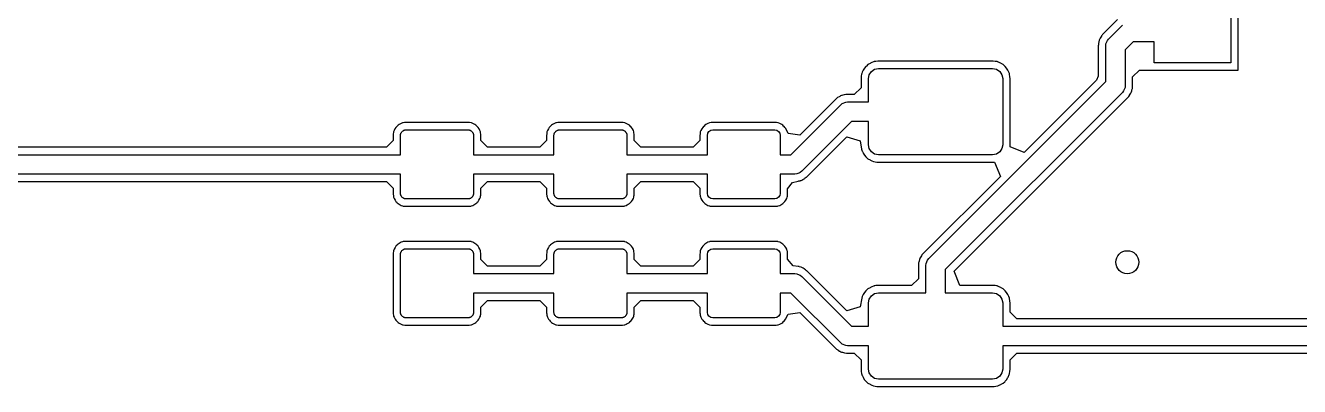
# Model space of a CAD drawing. Header units: inches. Extents: x 3.92 to 7.78, y -6.06 to -2.2.
# Drawn here: x 5.084 to 5.738, y -3.804 to -3.619 of the extents above; entities that cross this region are included whole.
import ezdxf

# ---------------------------------------------------------------- set-up
doc = ezdxf.new("R2010")
doc.units = ezdxf.units.IN
doc.header["$MEASUREMENT"] = 0
doc.layers.add('F.Cu', color=13, linetype='CONTINUOUS', true_color=0xc83434)

msp = doc.modelspace()

# ---------------------------------------------------------------- linework, layer by layer
at = {"layer": 'F.Cu', "linetype": 'CONTINUOUS'}
for p, q in [((5.70654, -3.64157), (5.70654, -3.60248)), ((5.70276, -3.6063), (5.70276, -3.6378)), ((5.64465, -3.61559), (5.63689, -3.62331)), ((5.64, -3.62559), (5.64708, -3.61851)), ((5.63476, -3.6287), (5.63472, -3.62886)), ((5.63472, -3.62886), (5.63472, -3.64461)), ((5.63484, -3.62799), (5.63476, -3.6287)), ((5.63492, -3.62744), (5.63484, -3.62764)), ((5.63484, -3.62764), (5.63484, -3.62799)), ((5.63504, -3.62705), (5.63492, -3.62744)), ((5.6352, -3.62626), (5.63504, -3.62705)), ((5.63531, -3.62587), (5.6352, -3.62626)), ((5.63543, -3.62571), (5.63531, -3.62587)), ((5.63563, -3.6252), (5.63543, -3.62571)), ((5.6363, -3.62421), (5.63563, -3.6252)), ((5.63642, -3.62402), (5.6363, -3.62421)), ((5.63669, -3.62358), (5.63642, -3.62402)), ((5.63689, -3.62331), (5.63669, -3.62358)), ((5.63854, -3.62912), (5.63864, -3.62815)), ((5.63854, -3.64742), (5.63854, -3.62912)), ((5.63864, -3.62815), (5.63938, -3.62634)), ((5.63938, -3.62634), (5.64, -3.62559)), ((5.63938, -3.62634), (5.63938, -3.62634)), ((5.65269, -3.62705), (5.64854, -3.63119)), ((5.66339, -3.62705), (5.65269, -3.62705)), ((5.66339, -3.6378), (5.66339, -3.62705)), ((5.64854, -3.63119), (5.64854, -3.64949)), ((5.51358, -3.64256), (5.51331, -3.64331)), ((5.5139, -3.64185), (5.51358, -3.64256)), ((5.51409, -3.64157), (5.5139, -3.64185)), ((5.51472, -3.64051), (5.51409, -3.64157)), ((5.51543, -3.63969), (5.51472, -3.64051)), ((5.51567, -3.63945), (5.51543, -3.63969)), ((5.5165, -3.63874), (5.51567, -3.63945)), ((5.51756, -3.63811), (5.5165, -3.63874)), ((5.51713, -3.64394), (5.51825, -3.64226)), ((5.51776, -3.63799), (5.51756, -3.63811)), ((5.51819, -3.63776), (5.51776, -3.63799)), ((5.51854, -3.6376), (5.51819, -3.63776)), ((5.51825, -3.64226), (5.51992, -3.64114)), ((5.51925, -3.63732), (5.51854, -3.6376)), ((5.51961, -3.63724), (5.51925, -3.63732)), ((5.52059, -3.63705), (5.51961, -3.6372)), ((5.51961, -3.6372), (5.51961, -3.63724)), ((5.51992, -3.64114), (5.5219, -3.64075)), ((5.52154, -3.63693), (5.52059, -3.63705)), ((5.58083, -3.63693), (5.52154, -3.63693)), ((5.5219, -3.64075), (5.58046, -3.64075)), ((5.58046, -3.64075), (5.58244, -3.64114)), ((5.58177, -3.63705), (5.58083, -3.63693)), ((5.58276, -3.6372), (5.58177, -3.63705)), ((5.58244, -3.64114), (5.58412, -3.64226)), ((5.58276, -3.63724), (5.58276, -3.6372)), ((5.58311, -3.63732), (5.58276, -3.63724)), ((5.58382, -3.6376), (5.58311, -3.63732)), ((5.58417, -3.63776), (5.58382, -3.6376)), ((5.58412, -3.64226), (5.58524, -3.64394)), ((5.58461, -3.63799), (5.58417, -3.63776)), ((5.5848, -3.63811), (5.58461, -3.63799)), ((5.58587, -3.63874), (5.5848, -3.63811)), ((5.58669, -3.63945), (5.58587, -3.63874)), ((5.58693, -3.63969), (5.58669, -3.63945)), ((5.58764, -3.64051), (5.58693, -3.63969)), ((5.58827, -3.64157), (5.58764, -3.64051)), ((5.58846, -3.64185), (5.58827, -3.64157)), ((5.58878, -3.64256), (5.58846, -3.64185)), ((5.58906, -3.64331), (5.58878, -3.64256)), ((5.65232, -3.64504), (5.65579, -3.64157)), ((5.65579, -3.64157), (5.70654, -3.64157)), ((5.70276, -3.6378), (5.66339, -3.6378)), ((5.51299, -3.64492), (5.51291, -3.64543)), ((5.51291, -3.64543), (5.51291, -3.65059)), ((5.51303, -3.64461), (5.51299, -3.64492)), ((5.51319, -3.64362), (5.51303, -3.64461)), ((5.51323, -3.64362), (5.51319, -3.64362)), ((5.51331, -3.64331), (5.51323, -3.64362)), ((5.51673, -3.64592), (5.51713, -3.64394)), ((5.51673, -3.65789), (5.51673, -3.64592)), ((5.54765, -3.73831), (5.63854, -3.64742)), ((5.58524, -3.64394), (5.58563, -3.64592)), ((5.58563, -3.64592), (5.58563, -3.67987)), ((5.58913, -3.64362), (5.58906, -3.64331)), ((5.58937, -3.64508), (5.58913, -3.64362)), ((5.58941, -3.64583), (5.58937, -3.64508)), ((5.58941, -3.68087), (5.58941, -3.64583)), ((5.63382, -3.64677), (5.59669, -3.6839)), ((5.63472, -3.64461), (5.63382, -3.64677)), ((5.65232, -3.64988), (5.65232, -3.64504)), ((5.50091, -3.65567), (5.50035, -3.65618)), ((5.50165, -3.65531), (5.50091, -3.65567)), ((5.50201, -3.65512), (5.50165, -3.65531)), ((5.5024, -3.65484), (5.50201, -3.65512)), ((5.50287, -3.65465), (5.5024, -3.65484)), ((5.50307, -3.65457), (5.50287, -3.65465)), ((5.50311, -3.65457), (5.50307, -3.65457)), ((5.50366, -3.65437), (5.50311, -3.65457)), ((5.50433, -3.65425), (5.50366, -3.65437)), ((5.50445, -3.65425), (5.50433, -3.65425)), ((5.50504, -3.65409), (5.50445, -3.65425)), ((5.50563, -3.65409), (5.50504, -3.65409)), ((5.50591, -3.65406), (5.50563, -3.65409)), ((5.50945, -3.65406), (5.50591, -3.65406)), ((5.51291, -3.65059), (5.50945, -3.65406)), ((5.64707, -3.65302), (5.55618, -3.74392)), ((5.56067, -3.7448), (5.65012, -3.65539)), ((5.6477, -3.65227), (5.64707, -3.65302)), ((5.64844, -3.65046), (5.6477, -3.65227)), ((5.64854, -3.64949), (5.64844, -3.65046)), ((5.64844, -3.65046), (5.64844, -3.65046)), ((5.65012, -3.65539), (5.65035, -3.65512)), ((5.65035, -3.65512), (5.65067, -3.65461)), ((5.65067, -3.65461), (5.65079, -3.65441)), ((5.65079, -3.65441), (5.65146, -3.65346)), ((5.65146, -3.65343), (5.65165, -3.65291)), ((5.65146, -3.65346), (5.65146, -3.65343)), ((5.65165, -3.65291), (5.65181, -3.65268)), ((5.65181, -3.65268), (5.65189, -3.65213)), ((5.65189, -3.65213), (5.65201, -3.65165)), ((5.65201, -3.65165), (5.6522, -3.65106)), ((5.6522, -3.65106), (5.65224, -3.65055)), ((5.65224, -3.65047), (5.65232, -3.64988)), ((5.65224, -3.65055), (5.65224, -3.65047)), ((5.47689, -3.68496), (5.50249, -3.65936)), ((5.49992, -3.6565), (5.48146, -3.675)), ((5.50004, -3.65642), (5.49992, -3.6565)), ((5.50035, -3.65618), (5.50004, -3.65642)), ((5.50249, -3.65936), (5.50325, -3.65874)), ((5.50325, -3.65874), (5.50505, -3.65799)), ((5.50505, -3.65799), (5.50602, -3.65789)), ((5.50505, -3.65799), (5.50505, -3.65799)), ((5.50602, -3.65789), (5.50923, -3.65789)), ((5.50923, -3.65789), (5.51673, -3.65789)), ((5.2776, -3.66862), (5.27685, -3.6689)), ((5.27783, -3.66858), (5.2776, -3.66862)), ((5.27854, -3.6685), (5.27783, -3.66858)), ((5.27917, -3.66843), (5.27854, -3.6685)), ((5.31138, -3.66843), (5.27917, -3.66843)), ((5.31201, -3.6685), (5.31138, -3.66843)), ((5.31272, -3.66858), (5.31201, -3.6685)), ((5.31295, -3.66862), (5.31272, -3.66858)), ((5.31374, -3.6689), (5.31295, -3.66862)), ((5.35634, -3.66862), (5.35559, -3.6689)), ((5.35657, -3.66858), (5.35634, -3.66862)), ((5.35728, -3.6685), (5.35657, -3.66858)), ((5.35791, -3.66843), (5.35728, -3.6685)), ((5.39012, -3.66843), (5.35791, -3.66843)), ((5.39075, -3.6685), (5.39012, -3.66843)), ((5.39146, -3.66858), (5.39075, -3.6685)), ((5.39169, -3.66862), (5.39146, -3.66858)), ((5.39244, -3.6689), (5.39169, -3.66862)), ((5.43508, -3.66862), (5.43429, -3.6689)), ((5.43531, -3.66858), (5.43508, -3.66862)), ((5.43602, -3.6685), (5.43531, -3.66858)), ((5.43665, -3.66843), (5.43602, -3.6685)), ((5.46886, -3.66843), (5.43665, -3.66843)), ((5.46949, -3.6685), (5.46886, -3.66843)), ((5.4702, -3.66858), (5.46949, -3.6685)), ((5.47043, -3.66862), (5.4702, -3.66858)), ((5.47118, -3.6689), (5.47043, -3.66862)), ((5.50809, -3.66789), (5.48249, -3.6935)), ((5.50923, -3.66789), (5.50809, -3.66789)), ((5.51673, -3.66789), (5.50923, -3.66789)), ((5.51673, -3.67987), (5.51673, -3.66789)), ((5.27283, -3.67429), (5.27276, -3.67504)), ((5.27276, -3.67504), (5.27276, -3.67768)), ((5.27291, -3.67358), (5.27283, -3.67429)), ((5.27295, -3.67327), (5.27291, -3.67358)), ((5.27323, -3.67252), (5.27295, -3.67327)), ((5.2737, -3.67169), (5.27323, -3.67252)), ((5.27417, -3.67098), (5.2737, -3.67169)), ((5.27461, -3.67051), (5.27417, -3.67098)), ((5.27484, -3.67028), (5.27461, -3.67051)), ((5.27528, -3.66988), (5.27484, -3.67028)), ((5.27583, -3.66949), (5.27528, -3.66988)), ((5.27685, -3.6689), (5.27583, -3.66949)), ((5.27657, -3.67488), (5.27661, -3.67469)), ((5.27657, -3.68496), (5.27657, -3.67488)), ((5.27661, -3.67449), (5.27665, -3.67433)), ((5.27661, -3.67469), (5.27661, -3.67449)), ((5.27665, -3.67433), (5.27673, -3.67413)), ((5.27673, -3.67413), (5.27677, -3.67398)), ((5.27677, -3.67398), (5.27685, -3.67382)), ((5.27685, -3.67382), (5.27697, -3.67366)), ((5.27697, -3.67366), (5.27705, -3.6735)), ((5.27705, -3.6735), (5.27728, -3.67319)), ((5.27728, -3.67319), (5.27752, -3.67295)), ((5.27752, -3.67295), (5.27783, -3.67272)), ((5.27783, -3.67272), (5.27799, -3.67264)), ((5.27799, -3.67264), (5.27815, -3.67252)), ((5.27815, -3.67252), (5.27831, -3.67244)), ((5.27831, -3.67244), (5.27846, -3.6724)), ((5.27846, -3.6724), (5.27866, -3.67232)), ((5.27866, -3.67232), (5.27882, -3.67228)), ((5.27882, -3.67228), (5.27902, -3.67228)), ((5.27902, -3.67228), (5.27921, -3.67224)), ((5.27921, -3.67224), (5.31134, -3.67224)), ((5.31134, -3.67224), (5.31154, -3.67228)), ((5.31154, -3.67228), (5.31173, -3.67228)), ((5.31173, -3.67228), (5.31189, -3.67232)), ((5.31189, -3.67232), (5.31209, -3.6724)), ((5.31209, -3.6724), (5.31224, -3.67244)), ((5.31224, -3.67244), (5.3124, -3.67252)), ((5.3124, -3.67252), (5.31256, -3.67264)), ((5.31256, -3.67264), (5.31272, -3.67272)), ((5.31272, -3.67272), (5.31303, -3.67295)), ((5.31303, -3.67295), (5.31327, -3.67319)), ((5.31327, -3.67319), (5.3135, -3.6735)), ((5.3135, -3.6735), (5.31358, -3.67366)), ((5.31358, -3.67366), (5.3137, -3.67382)), ((5.31472, -3.66949), (5.3137, -3.6689)), ((5.3137, -3.6689), (5.31374, -3.6689)), ((5.3137, -3.67382), (5.31378, -3.67398)), ((5.31378, -3.67398), (5.31382, -3.67413)), ((5.31382, -3.67413), (5.3139, -3.67433)), ((5.3139, -3.67433), (5.31394, -3.67449)), ((5.31394, -3.67449), (5.31394, -3.67468)), ((5.31394, -3.67468), (5.31398, -3.67488)), ((5.31398, -3.67488), (5.31398, -3.68496)), ((5.31528, -3.66988), (5.31472, -3.66949)), ((5.31571, -3.67028), (5.31528, -3.66988)), ((5.31594, -3.67051), (5.31571, -3.67028)), ((5.31638, -3.67098), (5.31594, -3.67051)), ((5.31685, -3.67169), (5.31638, -3.67098)), ((5.31732, -3.67252), (5.31685, -3.67169)), ((5.3176, -3.67327), (5.31732, -3.67252)), ((5.31764, -3.67358), (5.3176, -3.67327)), ((5.31776, -3.67465), (5.31764, -3.67358)), ((5.31776, -3.67768), (5.31776, -3.67465)), ((5.35157, -3.67429), (5.3515, -3.67504)), ((5.3515, -3.67504), (5.3515, -3.67768)), ((5.35165, -3.67358), (5.35157, -3.67429)), ((5.35169, -3.67327), (5.35165, -3.67358)), ((5.35197, -3.67252), (5.35169, -3.67327)), ((5.35244, -3.67169), (5.35197, -3.67252)), ((5.35291, -3.67098), (5.35244, -3.67169)), ((5.35335, -3.67051), (5.35291, -3.67098)), ((5.35358, -3.67028), (5.35335, -3.67051)), ((5.35402, -3.66988), (5.35358, -3.67028)), ((5.35457, -3.66949), (5.35402, -3.66988)), ((5.35559, -3.6689), (5.35457, -3.66949)), ((5.35531, -3.67488), (5.35535, -3.67469)), ((5.35531, -3.68496), (5.35531, -3.67488)), ((5.35535, -3.67449), (5.35539, -3.67433)), ((5.35535, -3.67469), (5.35535, -3.67449)), ((5.35539, -3.67433), (5.35547, -3.67413)), ((5.35547, -3.67413), (5.35551, -3.67398)), ((5.35551, -3.67398), (5.35559, -3.67382)), ((5.35559, -3.67382), (5.35571, -3.67366)), ((5.35571, -3.67366), (5.35579, -3.6735)), ((5.35579, -3.6735), (5.35602, -3.67319)), ((5.35602, -3.67319), (5.35626, -3.67295)), ((5.35626, -3.67295), (5.35657, -3.67272)), ((5.35657, -3.67272), (5.35673, -3.67264)), ((5.35673, -3.67264), (5.35689, -3.67252)), ((5.35689, -3.67252), (5.35705, -3.67244)), ((5.35705, -3.67244), (5.3572, -3.6724)), ((5.3572, -3.6724), (5.3574, -3.67232)), ((5.3574, -3.67232), (5.35756, -3.67228)), ((5.35756, -3.67228), (5.35776, -3.67228)), ((5.35776, -3.67228), (5.35795, -3.67224)), ((5.35795, -3.67224), (5.39008, -3.67224)), ((5.39008, -3.67224), (5.39028, -3.67228)), ((5.39028, -3.67228), (5.39047, -3.67228)), ((5.39047, -3.67228), (5.39063, -3.67232)), ((5.39063, -3.67232), (5.39083, -3.6724)), ((5.39083, -3.6724), (5.39098, -3.67244)), ((5.39098, -3.67244), (5.39114, -3.67252)), ((5.39114, -3.67252), (5.3913, -3.67264)), ((5.3913, -3.67264), (5.39146, -3.67272)), ((5.39146, -3.67272), (5.39177, -3.67295)), ((5.39177, -3.67295), (5.39201, -3.67319)), ((5.39201, -3.67319), (5.39224, -3.6735)), ((5.39224, -3.6735), (5.39232, -3.67366)), ((5.39232, -3.67366), (5.39244, -3.67382)), ((5.39346, -3.66949), (5.39244, -3.6689)), ((5.39244, -3.67382), (5.39252, -3.67398)), ((5.39252, -3.67398), (5.39256, -3.67413)), ((5.39256, -3.67413), (5.39264, -3.67433)), ((5.39264, -3.67433), (5.39268, -3.67449)), ((5.39268, -3.67449), (5.39268, -3.67468)), ((5.39268, -3.67468), (5.39272, -3.67488)), ((5.39272, -3.67488), (5.39272, -3.68496)), ((5.39402, -3.66988), (5.39346, -3.66949)), ((5.39445, -3.67028), (5.39402, -3.66988)), ((5.39469, -3.67051), (5.39445, -3.67028)), ((5.39512, -3.67098), (5.39469, -3.67051)), ((5.39559, -3.67169), (5.39512, -3.67098)), ((5.39606, -3.67252), (5.39559, -3.67169)), ((5.39634, -3.67327), (5.39606, -3.67252)), ((5.39638, -3.67358), (5.39634, -3.67327)), ((5.3965, -3.67465), (5.39638, -3.67358)), ((5.3965, -3.67768), (5.3965, -3.67465)), ((5.43031, -3.67429), (5.43024, -3.67504)), ((5.43024, -3.67504), (5.43024, -3.67768)), ((5.43039, -3.67358), (5.43031, -3.67429)), ((5.43043, -3.67327), (5.43039, -3.67358)), ((5.43071, -3.67252), (5.43043, -3.67327)), ((5.43118, -3.67169), (5.43071, -3.67252)), ((5.43165, -3.67098), (5.43118, -3.67169)), ((5.43209, -3.67051), (5.43165, -3.67098)), ((5.43232, -3.67028), (5.43209, -3.67051)), ((5.43276, -3.66988), (5.43232, -3.67028)), ((5.43331, -3.66949), (5.43276, -3.66988)), ((5.43433, -3.6689), (5.43331, -3.66949)), ((5.43405, -3.67505), (5.43427, -3.67397)), ((5.43405, -3.68496), (5.43405, -3.67505)), ((5.43427, -3.67397), (5.43488, -3.67307)), ((5.43429, -3.6689), (5.43433, -3.6689)), ((5.43488, -3.67307), (5.43579, -3.67246)), ((5.43579, -3.67246), (5.43686, -3.67224)), ((5.43686, -3.67224), (5.46865, -3.67224)), ((5.46865, -3.67224), (5.46973, -3.67246)), ((5.46973, -3.67246), (5.47064, -3.67307)), ((5.47064, -3.67307), (5.47124, -3.67397)), ((5.4722, -3.66949), (5.47118, -3.6689)), ((5.47124, -3.67397), (5.47146, -3.67505)), ((5.47146, -3.67505), (5.47146, -3.68496)), ((5.47276, -3.66988), (5.4722, -3.66949)), ((5.47319, -3.67028), (5.47276, -3.66988)), ((5.47343, -3.67051), (5.47319, -3.67028)), ((5.47386, -3.67098), (5.47343, -3.67051)), ((5.47425, -3.67154), (5.47386, -3.67098)), ((5.47547, -3.67406), (5.47425, -3.67154)), ((5.48146, -3.675), (5.47547, -3.67406)), ((5.26929, -3.68114), (5.02949, -3.68114)), ((5.27276, -3.67768), (5.26929, -3.68114)), ((5.32122, -3.68114), (5.31776, -3.67768)), ((5.34803, -3.68114), (5.32122, -3.68114)), ((5.3515, -3.67768), (5.34803, -3.68114)), ((5.39996, -3.68114), (5.3965, -3.67768)), ((5.42677, -3.68114), (5.39996, -3.68114)), ((5.43024, -3.67768), (5.42677, -3.68114)), ((5.48496, -3.69646), (5.50563, -3.67579)), ((5.50563, -3.67579), (5.51248, -3.67791)), ((5.51248, -3.67791), (5.51323, -3.68217)), ((5.51713, -3.68185), (5.51673, -3.67987)), ((5.51825, -3.68353), (5.51713, -3.68185)), ((5.58524, -3.68185), (5.58412, -3.68353)), ((5.58563, -3.67987), (5.58524, -3.68185)), ((5.59669, -3.6839), (5.58941, -3.68087)), ((5.02668, -3.68496), (5.26907, -3.68496)), ((5.26907, -3.68496), (5.27657, -3.68496)), ((5.31398, -3.68496), (5.32148, -3.68496)), ((5.32148, -3.68496), (5.34781, -3.68496)), ((5.34781, -3.68496), (5.35531, -3.68496)), ((5.39272, -3.68496), (5.40022, -3.68496)), ((5.40022, -3.68496), (5.42656, -3.68496)), ((5.42656, -3.68496), (5.43405, -3.68496)), ((5.47146, -3.68496), (5.47689, -3.68496)), ((5.51323, -3.68217), (5.51335, -3.68264)), ((5.51335, -3.68264), (5.51358, -3.68323)), ((5.51358, -3.68323), (5.51362, -3.68335)), ((5.51362, -3.68335), (5.51402, -3.68409)), ((5.51402, -3.68409), (5.51409, -3.68421)), ((5.51409, -3.68421), (5.51472, -3.68528)), ((5.51472, -3.68528), (5.51543, -3.6861)), ((5.51543, -3.6861), (5.51567, -3.68634)), ((5.51567, -3.68634), (5.5165, -3.68705)), ((5.5165, -3.68705), (5.51756, -3.68768)), ((5.51756, -3.68768), (5.51776, -3.6878)), ((5.51776, -3.6878), (5.51819, -3.68803)), ((5.51819, -3.68803), (5.51854, -3.68819)), ((5.51992, -3.68465), (5.51825, -3.68353)), ((5.51854, -3.68819), (5.51925, -3.68846)), ((5.5219, -3.68504), (5.51992, -3.68465)), ((5.58046, -3.68504), (5.5219, -3.68504)), ((5.58244, -3.68465), (5.58046, -3.68504)), ((5.58412, -3.68353), (5.58244, -3.68465)), ((5.26907, -3.69496), (5.02461, -3.69496)), ((5.27657, -3.69496), (5.26907, -3.69496)), ((5.27657, -3.70504), (5.27657, -3.69496)), ((5.32148, -3.69496), (5.31398, -3.69496)), ((5.31398, -3.69496), (5.31398, -3.70504)), ((5.34781, -3.69496), (5.32148, -3.69496)), ((5.35531, -3.69496), (5.34781, -3.69496)), ((5.35531, -3.70504), (5.35531, -3.69496)), ((5.40022, -3.69496), (5.39272, -3.69496)), ((5.39272, -3.69496), (5.39272, -3.70504)), ((5.42656, -3.69496), (5.40022, -3.69496)), ((5.43405, -3.69496), (5.42656, -3.69496)), ((5.43405, -3.70487), (5.43405, -3.69496)), ((5.47896, -3.69496), (5.47146, -3.69496)), ((5.47146, -3.69496), (5.47146, -3.70487)), ((5.47993, -3.69486), (5.47896, -3.69496)), ((5.48094, -3.69445), (5.47993, -3.69486)), ((5.47993, -3.69486), (5.47993, -3.69486)), ((5.48173, -3.69412), (5.48094, -3.69445)), ((5.48249, -3.6935), (5.48173, -3.69412)), ((5.48173, -3.69412), (5.48173, -3.69412)), ((5.51925, -3.68846), (5.51941, -3.6885)), ((5.51941, -3.6885), (5.52106, -3.68878)), ((5.52106, -3.68878), (5.52181, -3.68882)), ((5.52181, -3.68882), (5.58142, -3.68882)), ((5.58142, -3.68882), (5.58445, -3.6961)), ((5.02445, -3.69874), (5.26929, -3.69874)), ((5.26929, -3.69874), (5.27276, -3.7022)), ((5.31776, -3.7022), (5.32122, -3.69874)), ((5.32122, -3.69874), (5.34803, -3.69874)), ((5.34803, -3.69874), (5.3515, -3.7022)), ((5.3965, -3.7022), (5.39996, -3.69874)), ((5.39996, -3.69874), (5.42677, -3.69874)), ((5.42677, -3.69874), (5.43024, -3.7022)), ((5.47524, -3.70252), (5.47772, -3.69933)), ((5.47772, -3.69933), (5.48071, -3.69854)), ((5.48071, -3.69854), (5.48098, -3.69846)), ((5.48098, -3.69846), (5.48169, -3.69835)), ((5.48169, -3.69835), (5.48193, -3.69827)), ((5.48193, -3.69827), (5.48213, -3.69819)), ((5.48213, -3.69819), (5.4826, -3.69799)), ((5.4826, -3.69799), (5.48299, -3.69772)), ((5.48299, -3.69772), (5.48335, -3.69752)), ((5.48335, -3.69752), (5.48406, -3.6972)), ((5.48406, -3.6972), (5.48433, -3.69693)), ((5.48433, -3.69693), (5.48457, -3.69673)), ((5.48457, -3.69673), (5.48484, -3.69654)), ((5.48484, -3.69654), (5.48496, -3.69646)), ((5.58445, -3.6961), (5.54461, -3.73594)), ((5.27276, -3.7022), (5.27276, -3.70508)), ((5.27276, -3.70508), (5.27291, -3.70634)), ((5.27291, -3.70634), (5.27299, -3.70677)), ((5.27299, -3.70677), (5.27323, -3.7074)), ((5.27323, -3.7074), (5.27374, -3.70831)), ((5.27661, -3.70524), (5.27657, -3.70504)), ((5.27661, -3.70543), (5.27661, -3.70524)), ((5.27665, -3.70559), (5.27661, -3.70543)), ((5.27673, -3.70579), (5.27665, -3.70559)), ((5.27677, -3.70594), (5.27673, -3.70579)), ((5.27685, -3.7061), (5.27677, -3.70594)), ((5.27697, -3.70626), (5.27685, -3.7061)), ((5.27705, -3.70642), (5.27697, -3.70626)), ((5.27728, -3.70673), (5.27705, -3.70642)), ((5.27752, -3.70697), (5.27728, -3.70673)), ((5.27783, -3.7072), (5.27752, -3.70697)), ((5.27799, -3.70728), (5.27783, -3.7072)), ((5.27815, -3.7074), (5.27799, -3.70728)), ((5.27831, -3.70748), (5.27815, -3.7074)), ((5.27846, -3.70752), (5.27831, -3.70748)), ((5.27866, -3.7076), (5.27846, -3.70752)), ((5.27882, -3.70764), (5.27866, -3.7076)), ((5.27902, -3.70764), (5.27882, -3.70764)), ((5.27921, -3.70768), (5.27902, -3.70764)), ((5.31134, -3.70768), (5.27921, -3.70768)), ((5.31154, -3.70764), (5.31134, -3.70768)), ((5.31173, -3.70764), (5.31154, -3.70764)), ((5.31189, -3.7076), (5.31173, -3.70764)), ((5.31209, -3.70752), (5.31189, -3.7076)), ((5.31224, -3.70748), (5.31209, -3.70752)), ((5.3124, -3.7074), (5.31224, -3.70748)), ((5.31256, -3.70728), (5.3124, -3.7074)), ((5.31272, -3.7072), (5.31256, -3.70728)), ((5.31303, -3.70697), (5.31272, -3.7072)), ((5.31327, -3.70673), (5.31303, -3.70697)), ((5.3135, -3.70642), (5.31327, -3.70673)), ((5.31358, -3.70626), (5.3135, -3.70642)), ((5.3137, -3.7061), (5.31358, -3.70626)), ((5.31378, -3.70594), (5.3137, -3.7061)), ((5.31382, -3.70579), (5.31378, -3.70594)), ((5.3139, -3.70559), (5.31382, -3.70579)), ((5.31394, -3.70543), (5.3139, -3.70559)), ((5.31398, -3.70504), (5.31394, -3.70524)), ((5.31394, -3.70524), (5.31394, -3.70543)), ((5.31681, -3.70831), (5.31732, -3.7074)), ((5.31732, -3.7074), (5.31756, -3.70677)), ((5.31756, -3.70677), (5.31764, -3.70634)), ((5.31764, -3.70634), (5.31772, -3.70579)), ((5.31772, -3.70579), (5.31776, -3.70535)), ((5.31776, -3.70535), (5.31776, -3.7022)), ((5.3515, -3.7022), (5.3515, -3.70508)), ((5.3515, -3.70508), (5.35165, -3.70634)), ((5.35165, -3.70634), (5.35173, -3.70677)), ((5.35173, -3.70677), (5.35197, -3.7074)), ((5.35197, -3.7074), (5.35248, -3.70831)), ((5.35535, -3.70524), (5.35531, -3.70504)), ((5.35535, -3.70543), (5.35535, -3.70524)), ((5.35539, -3.70559), (5.35535, -3.70543)), ((5.35547, -3.70579), (5.35539, -3.70559)), ((5.35551, -3.70594), (5.35547, -3.70579)), ((5.35559, -3.7061), (5.35551, -3.70594)), ((5.35571, -3.70626), (5.35559, -3.7061)), ((5.35579, -3.70642), (5.35571, -3.70626)), ((5.35602, -3.70673), (5.35579, -3.70642)), ((5.35626, -3.70697), (5.35602, -3.70673)), ((5.35657, -3.7072), (5.35626, -3.70697)), ((5.35673, -3.70728), (5.35657, -3.7072)), ((5.35689, -3.7074), (5.35673, -3.70728)), ((5.35705, -3.70748), (5.35689, -3.7074)), ((5.3572, -3.70752), (5.35705, -3.70748)), ((5.3574, -3.7076), (5.3572, -3.70752)), ((5.35756, -3.70764), (5.3574, -3.7076)), ((5.35776, -3.70764), (5.35756, -3.70764)), ((5.35795, -3.70768), (5.35776, -3.70764)), ((5.39008, -3.70768), (5.35795, -3.70768)), ((5.39028, -3.70764), (5.39008, -3.70768)), ((5.39047, -3.70764), (5.39028, -3.70764)), ((5.39063, -3.7076), (5.39047, -3.70764)), ((5.39083, -3.70752), (5.39063, -3.7076)), ((5.39098, -3.70748), (5.39083, -3.70752)), ((5.39114, -3.7074), (5.39098, -3.70748)), ((5.3913, -3.70728), (5.39114, -3.7074)), ((5.39146, -3.7072), (5.3913, -3.70728)), ((5.39177, -3.70697), (5.39146, -3.7072)), ((5.39201, -3.70673), (5.39177, -3.70697)), ((5.39224, -3.70642), (5.39201, -3.70673)), ((5.39232, -3.70626), (5.39224, -3.70642)), ((5.39244, -3.7061), (5.39232, -3.70626)), ((5.39252, -3.70594), (5.39244, -3.7061)), ((5.39256, -3.70579), (5.39252, -3.70594)), ((5.39264, -3.70559), (5.39256, -3.70579)), ((5.39268, -3.70543), (5.39264, -3.70559)), ((5.39272, -3.70504), (5.39268, -3.70524)), ((5.39268, -3.70524), (5.39268, -3.70543)), ((5.39555, -3.70831), (5.39606, -3.7074)), ((5.39606, -3.7074), (5.3963, -3.70677)), ((5.3963, -3.70677), (5.39638, -3.70634)), ((5.39638, -3.70634), (5.39646, -3.70579)), ((5.39646, -3.70579), (5.3965, -3.70535)), ((5.3965, -3.70535), (5.3965, -3.7022)), ((5.43024, -3.7022), (5.43024, -3.70508)), ((5.43024, -3.70508), (5.43039, -3.70634)), ((5.43039, -3.70634), (5.43047, -3.70677)), ((5.43047, -3.70677), (5.43071, -3.7074)), ((5.43071, -3.7074), (5.43122, -3.70831)), ((5.43427, -3.70595), (5.43405, -3.70487)), ((5.43488, -3.70686), (5.43427, -3.70595)), ((5.43579, -3.70746), (5.43488, -3.70686)), ((5.43686, -3.70768), (5.43579, -3.70746)), ((5.46865, -3.70768), (5.43686, -3.70768)), ((5.46973, -3.70746), (5.46865, -3.70768)), ((5.47064, -3.70686), (5.46973, -3.70746)), ((5.47124, -3.70595), (5.47064, -3.70686)), ((5.47146, -3.70487), (5.47124, -3.70595)), ((5.47429, -3.70831), (5.4748, -3.7074)), ((5.4748, -3.7074), (5.47504, -3.70677)), ((5.47504, -3.70677), (5.47512, -3.70634)), ((5.47512, -3.70634), (5.4752, -3.70579)), ((5.4752, -3.70579), (5.47524, -3.70535)), ((5.47524, -3.70535), (5.47524, -3.70252)), ((5.27374, -3.70831), (5.27421, -3.70898)), ((5.27421, -3.70898), (5.27461, -3.70941)), ((5.27461, -3.70941), (5.27484, -3.70965)), ((5.27484, -3.70965), (5.27528, -3.71004)), ((5.27528, -3.71004), (5.27583, -3.71043)), ((5.27583, -3.71043), (5.27685, -3.71102)), ((5.27685, -3.71102), (5.2776, -3.7113)), ((5.2776, -3.7113), (5.27791, -3.71134)), ((5.27791, -3.71134), (5.27874, -3.71142)), ((5.27874, -3.71142), (5.27921, -3.71146)), ((5.27921, -3.71146), (5.31134, -3.71146)), ((5.31134, -3.71146), (5.31181, -3.71142)), ((5.31181, -3.71142), (5.31264, -3.71134)), ((5.31264, -3.71134), (5.31295, -3.7113)), ((5.31295, -3.7113), (5.31374, -3.71102)), ((5.3137, -3.71102), (5.31472, -3.71043)), ((5.31374, -3.71102), (5.3137, -3.71102)), ((5.31472, -3.71043), (5.31528, -3.71004)), ((5.31528, -3.71004), (5.31571, -3.70965)), ((5.31571, -3.70965), (5.31594, -3.70941)), ((5.31594, -3.70941), (5.31634, -3.70898)), ((5.31634, -3.70898), (5.31681, -3.70831)), ((5.35248, -3.70831), (5.35295, -3.70898)), ((5.35295, -3.70898), (5.35335, -3.70941)), ((5.35335, -3.70941), (5.35358, -3.70965)), ((5.35358, -3.70965), (5.35402, -3.71004)), ((5.35402, -3.71004), (5.35457, -3.71043)), ((5.35457, -3.71043), (5.35559, -3.71102)), ((5.35559, -3.71102), (5.35634, -3.7113)), ((5.35634, -3.7113), (5.35665, -3.71134)), ((5.35665, -3.71134), (5.35748, -3.71142)), ((5.35748, -3.71142), (5.35795, -3.71146)), ((5.35795, -3.71146), (5.39008, -3.71146)), ((5.39008, -3.71146), (5.39055, -3.71142)), ((5.39055, -3.71142), (5.39138, -3.71134)), ((5.39138, -3.71134), (5.39169, -3.7113)), ((5.39169, -3.7113), (5.39248, -3.71102)), ((5.39244, -3.71102), (5.39346, -3.71043)), ((5.39248, -3.71102), (5.39244, -3.71102)), ((5.39346, -3.71043), (5.39402, -3.71004)), ((5.39402, -3.71004), (5.39445, -3.70965)), ((5.39445, -3.70965), (5.39469, -3.70941)), ((5.39469, -3.70941), (5.39508, -3.70898)), ((5.39508, -3.70898), (5.39555, -3.70831)), ((5.43122, -3.70831), (5.43169, -3.70898)), ((5.43169, -3.70898), (5.43209, -3.70941)), ((5.43209, -3.70941), (5.43232, -3.70965)), ((5.43232, -3.70965), (5.43276, -3.71004)), ((5.43276, -3.71004), (5.43331, -3.71043)), ((5.43331, -3.71043), (5.43433, -3.71102)), ((5.43433, -3.71102), (5.43508, -3.7113)), ((5.43508, -3.7113), (5.43539, -3.71134)), ((5.43539, -3.71134), (5.43622, -3.71142)), ((5.43622, -3.71142), (5.43669, -3.71146)), ((5.43669, -3.71146), (5.46882, -3.71146)), ((5.46882, -3.71146), (5.46929, -3.71142)), ((5.46929, -3.71142), (5.47012, -3.71134)), ((5.47012, -3.71134), (5.47043, -3.7113)), ((5.47043, -3.7113), (5.47122, -3.71102)), ((5.47118, -3.71102), (5.4722, -3.71043)), ((5.47122, -3.71102), (5.47118, -3.71102)), ((5.4722, -3.71043), (5.47276, -3.71004)), ((5.47276, -3.71004), (5.47319, -3.70965)), ((5.47319, -3.70965), (5.47343, -3.70941)), ((5.47343, -3.70941), (5.47382, -3.70898)), ((5.47382, -3.70898), (5.47429, -3.70831)), ((5.27323, -3.73354), (5.27295, -3.73429)), ((5.27374, -3.73268), (5.27323, -3.73354)), ((5.27417, -3.73201), (5.27374, -3.73268)), ((5.27461, -3.73154), (5.27417, -3.73201)), ((5.27484, -3.7313), (5.27461, -3.73154)), ((5.27528, -3.73091), (5.27484, -3.7313)), ((5.27583, -3.73051), (5.27528, -3.73091)), ((5.27685, -3.72992), (5.27583, -3.73051)), ((5.2776, -3.72965), (5.27685, -3.72992)), ((5.27705, -3.73453), (5.27728, -3.73421)), ((5.27728, -3.73421), (5.27752, -3.73398)), ((5.27752, -3.73398), (5.27783, -3.73374)), ((5.27783, -3.72961), (5.2776, -3.72965)), ((5.27854, -3.72953), (5.27783, -3.72961)), ((5.27783, -3.73374), (5.27799, -3.73366)), ((5.27799, -3.73366), (5.27815, -3.73354)), ((5.27815, -3.73354), (5.27831, -3.73346)), ((5.27831, -3.73346), (5.27846, -3.73343)), ((5.27846, -3.73343), (5.27866, -3.73335)), ((5.27917, -3.72945), (5.27854, -3.72953)), ((5.27866, -3.73335), (5.27882, -3.73331)), ((5.27882, -3.73331), (5.27902, -3.73331)), ((5.27902, -3.73331), (5.27921, -3.73327)), ((5.31138, -3.72945), (5.27917, -3.72945)), ((5.27921, -3.73327), (5.31134, -3.73327)), ((5.31134, -3.73327), (5.31154, -3.73331)), ((5.31201, -3.72953), (5.31138, -3.72945)), ((5.31154, -3.73331), (5.31173, -3.73331)), ((5.31173, -3.73331), (5.31189, -3.73335)), ((5.31189, -3.73335), (5.31209, -3.73343)), ((5.31272, -3.72961), (5.31201, -3.72953)), ((5.31209, -3.73343), (5.31224, -3.73346)), ((5.31224, -3.73346), (5.3124, -3.73354)), ((5.3124, -3.73354), (5.31256, -3.73366)), ((5.31256, -3.73366), (5.31272, -3.73374)), ((5.31295, -3.72965), (5.31272, -3.72961)), ((5.31272, -3.73374), (5.31303, -3.73398)), ((5.31374, -3.72992), (5.31295, -3.72965)), ((5.31303, -3.73398), (5.31327, -3.73421)), ((5.31327, -3.73421), (5.3135, -3.73453)), ((5.31472, -3.73051), (5.3137, -3.72992)), ((5.3137, -3.72992), (5.31374, -3.72992)), ((5.31528, -3.73091), (5.31472, -3.73051)), ((5.31571, -3.7313), (5.31528, -3.73091)), ((5.31594, -3.73154), (5.31571, -3.7313)), ((5.31638, -3.73201), (5.31594, -3.73154)), ((5.31681, -3.73268), (5.31638, -3.73201)), ((5.31732, -3.73354), (5.31681, -3.73268)), ((5.3176, -3.73429), (5.31732, -3.73354)), ((5.35197, -3.73354), (5.35169, -3.73429)), ((5.35248, -3.73268), (5.35197, -3.73354)), ((5.35291, -3.73201), (5.35248, -3.73268)), ((5.35335, -3.73154), (5.35291, -3.73201)), ((5.35358, -3.7313), (5.35335, -3.73154)), ((5.35402, -3.73091), (5.35358, -3.7313)), ((5.35457, -3.73051), (5.35402, -3.73091)), ((5.35559, -3.72992), (5.35457, -3.73051)), ((5.35634, -3.72965), (5.35559, -3.72992)), ((5.35579, -3.73453), (5.35602, -3.73421)), ((5.35602, -3.73421), (5.35626, -3.73398)), ((5.35626, -3.73398), (5.35657, -3.73374)), ((5.35657, -3.72961), (5.35634, -3.72965)), ((5.35728, -3.72953), (5.35657, -3.72961)), ((5.35657, -3.73374), (5.35673, -3.73366)), ((5.35673, -3.73366), (5.35689, -3.73354)), ((5.35689, -3.73354), (5.35705, -3.73346)), ((5.35705, -3.73346), (5.3572, -3.73343)), ((5.3572, -3.73343), (5.3574, -3.73335)), ((5.35791, -3.72945), (5.35728, -3.72953)), ((5.3574, -3.73335), (5.35756, -3.73331)), ((5.35756, -3.73331), (5.35776, -3.73331)), ((5.35776, -3.73331), (5.35795, -3.73327)), ((5.39012, -3.72945), (5.35791, -3.72945)), ((5.35795, -3.73327), (5.39008, -3.73327)), ((5.39008, -3.73327), (5.39028, -3.73331)), ((5.39075, -3.72953), (5.39012, -3.72945)), ((5.39028, -3.73331), (5.39047, -3.73331)), ((5.39047, -3.73331), (5.39063, -3.73335)), ((5.39063, -3.73335), (5.39083, -3.73343)), ((5.39146, -3.72961), (5.39075, -3.72953)), ((5.39083, -3.73343), (5.39098, -3.73346)), ((5.39098, -3.73346), (5.39114, -3.73354)), ((5.39114, -3.73354), (5.3913, -3.73366)), ((5.3913, -3.73366), (5.39146, -3.73374)), ((5.39169, -3.72965), (5.39146, -3.72961)), ((5.39146, -3.73374), (5.39177, -3.73398)), ((5.39244, -3.72992), (5.39169, -3.72965)), ((5.39177, -3.73398), (5.39201, -3.73421)), ((5.39201, -3.73421), (5.39224, -3.73453)), ((5.39346, -3.73051), (5.39244, -3.72992)), ((5.39402, -3.73091), (5.39346, -3.73051)), ((5.39445, -3.7313), (5.39402, -3.73091)), ((5.39469, -3.73154), (5.39445, -3.7313)), ((5.39512, -3.73201), (5.39469, -3.73154)), ((5.39555, -3.73268), (5.39512, -3.73201)), ((5.39606, -3.73354), (5.39555, -3.73268)), ((5.39634, -3.73429), (5.39606, -3.73354)), ((5.43071, -3.73354), (5.43043, -3.73429)), ((5.43122, -3.73268), (5.43071, -3.73354)), ((5.43165, -3.73201), (5.43122, -3.73268)), ((5.43209, -3.73154), (5.43165, -3.73201)), ((5.43232, -3.7313), (5.43209, -3.73154)), ((5.43276, -3.73091), (5.43232, -3.7313)), ((5.43331, -3.73051), (5.43276, -3.73091)), ((5.43433, -3.72992), (5.43331, -3.73051)), ((5.43427, -3.735), (5.43488, -3.73409)), ((5.43508, -3.72965), (5.43429, -3.72992)), ((5.43429, -3.72992), (5.43433, -3.72992)), ((5.43488, -3.73409), (5.43579, -3.73348)), ((5.43531, -3.72961), (5.43508, -3.72965)), ((5.43602, -3.72953), (5.43531, -3.72961)), ((5.43579, -3.73348), (5.43686, -3.73327)), ((5.43665, -3.72945), (5.43602, -3.72953)), ((5.46886, -3.72945), (5.43665, -3.72945)), ((5.43686, -3.73327), (5.46865, -3.73327)), ((5.46865, -3.73327), (5.46973, -3.73348)), ((5.46949, -3.72953), (5.46886, -3.72945)), ((5.4702, -3.72961), (5.46949, -3.72953)), ((5.46973, -3.73348), (5.47064, -3.73409)), ((5.47043, -3.72965), (5.4702, -3.72961)), ((5.47118, -3.72992), (5.47043, -3.72965)), ((5.47064, -3.73409), (5.47124, -3.735)), ((5.4722, -3.73051), (5.47118, -3.72992)), ((5.47276, -3.73091), (5.4722, -3.73051)), ((5.47319, -3.7313), (5.47276, -3.73091)), ((5.47343, -3.73154), (5.47319, -3.7313)), ((5.47386, -3.73201), (5.47343, -3.73154)), ((5.47429, -3.73268), (5.47386, -3.73201)), ((5.4748, -3.73354), (5.47429, -3.73268)), ((5.47508, -3.73429), (5.4748, -3.73354)), ((5.27283, -3.73531), (5.27276, -3.73598)), ((5.27276, -3.73598), (5.27276, -3.76618)), ((5.27291, -3.73461), (5.27283, -3.73531)), ((5.27295, -3.73429), (5.27291, -3.73461)), ((5.27657, -3.73591), (5.27661, -3.73571)), ((5.27657, -3.76606), (5.27657, -3.73591)), ((5.27661, -3.73551), (5.27665, -3.73535)), ((5.27661, -3.73571), (5.27661, -3.73551)), ((5.27665, -3.73535), (5.27673, -3.73516)), ((5.27673, -3.73516), (5.27677, -3.735)), ((5.27677, -3.735), (5.27685, -3.73484)), ((5.27685, -3.73484), (5.27697, -3.73469)), ((5.27697, -3.73469), (5.27705, -3.73453)), ((5.3135, -3.73453), (5.31358, -3.73468)), ((5.31358, -3.73468), (5.3137, -3.73484)), ((5.3137, -3.73484), (5.31378, -3.735)), ((5.31378, -3.735), (5.31382, -3.73516)), ((5.31382, -3.73516), (5.3139, -3.73535)), ((5.3139, -3.73535), (5.31394, -3.73551)), ((5.31394, -3.73551), (5.31394, -3.73571)), ((5.31394, -3.73571), (5.31398, -3.73591)), ((5.31398, -3.73591), (5.31398, -3.74598)), ((5.31764, -3.73461), (5.3176, -3.73429)), ((5.31776, -3.73567), (5.31764, -3.73461)), ((5.31776, -3.7387), (5.31776, -3.73567)), ((5.32122, -3.74217), (5.31776, -3.7387)), ((5.3515, -3.7387), (5.34803, -3.74217)), ((5.35157, -3.73531), (5.3515, -3.73598)), ((5.3515, -3.73598), (5.3515, -3.7387)), ((5.35165, -3.73461), (5.35157, -3.73531)), ((5.35169, -3.73429), (5.35165, -3.73461)), ((5.35531, -3.73591), (5.35535, -3.73571)), ((5.35531, -3.74598), (5.35531, -3.73591)), ((5.35535, -3.73551), (5.35539, -3.73535)), ((5.35535, -3.73571), (5.35535, -3.73551)), ((5.35539, -3.73535), (5.35547, -3.73516)), ((5.35547, -3.73516), (5.35551, -3.735)), ((5.35551, -3.735), (5.35559, -3.73484)), ((5.35559, -3.73484), (5.35571, -3.73469)), ((5.35571, -3.73469), (5.35579, -3.73453)), ((5.39224, -3.73453), (5.39232, -3.73468)), ((5.39232, -3.73468), (5.39244, -3.73484)), ((5.39244, -3.73484), (5.39252, -3.735)), ((5.39252, -3.735), (5.39256, -3.73516)), ((5.39256, -3.73516), (5.39264, -3.73535)), ((5.39264, -3.73535), (5.39268, -3.73551)), ((5.39268, -3.73551), (5.39268, -3.73571)), ((5.39268, -3.73571), (5.39272, -3.73591)), ((5.39272, -3.73591), (5.39272, -3.74598)), ((5.39638, -3.73461), (5.39634, -3.73429)), ((5.3965, -3.73567), (5.39638, -3.73461)), ((5.3965, -3.7387), (5.3965, -3.73567)), ((5.39996, -3.74217), (5.3965, -3.7387)), ((5.43024, -3.7387), (5.42677, -3.74217)), ((5.43031, -3.73531), (5.43024, -3.73598)), ((5.43024, -3.73598), (5.43024, -3.7387)), ((5.43039, -3.73461), (5.43031, -3.73531)), ((5.43043, -3.73429), (5.43039, -3.73461)), ((5.43406, -3.73607), (5.43427, -3.735)), ((5.43406, -3.74598), (5.43406, -3.73607)), ((5.47124, -3.735), (5.47146, -3.73607)), ((5.47146, -3.73607), (5.47146, -3.74598)), ((5.47512, -3.73461), (5.47508, -3.73429)), ((5.47524, -3.73567), (5.47512, -3.73461)), ((5.47524, -3.73862), (5.47524, -3.73567)), ((5.47815, -3.74197), (5.47524, -3.73862)), ((5.54248, -3.74059), (5.54244, -3.74106)), ((5.54256, -3.7402), (5.54248, -3.74043)), ((5.54248, -3.74043), (5.54248, -3.74059)), ((5.54272, -3.73969), (5.54256, -3.7402)), ((5.54291, -3.7387), (5.54272, -3.73969)), ((5.54307, -3.73835), (5.54291, -3.73866)), ((5.54291, -3.73866), (5.54291, -3.7387)), ((5.54319, -3.73803), (5.54307, -3.73835)), ((5.54323, -3.73799), (5.54319, -3.73803)), ((5.5439, -3.73693), (5.54323, -3.73799)), ((5.54398, -3.73681), (5.5439, -3.73693)), ((5.54421, -3.73642), (5.54398, -3.73681)), ((5.54461, -3.73594), (5.54421, -3.73642)), ((5.54628, -3.74087), (5.54702, -3.73907)), ((5.54702, -3.73907), (5.54765, -3.73831)), ((5.54702, -3.73907), (5.54702, -3.73907)), ((5.31398, -3.74598), (5.32148, -3.74598)), ((5.34803, -3.74217), (5.32122, -3.74217)), ((5.32148, -3.74598), (5.34781, -3.74598)), ((5.34781, -3.74598), (5.35531, -3.74598)), ((5.39272, -3.74598), (5.40022, -3.74598)), ((5.42677, -3.74217), (5.39996, -3.74217)), ((5.40022, -3.74598), (5.42656, -3.74598)), ((5.42656, -3.74598), (5.43406, -3.74598)), ((5.47146, -3.74598), (5.47896, -3.74598)), ((5.48067, -3.74232), (5.47815, -3.74197)), ((5.47896, -3.74598), (5.47993, -3.74608)), ((5.47993, -3.74608), (5.47993, -3.74608)), ((5.47993, -3.74608), (5.48027, -3.74622)), ((5.48027, -3.74622), (5.48173, -3.74683)), ((5.4811, -3.74244), (5.48067, -3.74232)), ((5.48122, -3.74248), (5.4811, -3.74244)), ((5.48213, -3.74272), (5.48122, -3.74248)), ((5.48173, -3.74683), (5.48173, -3.74683)), ((5.48173, -3.74683), (5.48249, -3.74745)), ((5.48224, -3.74276), (5.48213, -3.74272)), ((5.48256, -3.74291), (5.48224, -3.74276)), ((5.48315, -3.74319), (5.48256, -3.74291)), ((5.48374, -3.74362), (5.48315, -3.74319)), ((5.4839, -3.74374), (5.48374, -3.74362)), ((5.48449, -3.74406), (5.4839, -3.74374)), ((5.48496, -3.74453), (5.48449, -3.74406)), ((5.48512, -3.74465), (5.48496, -3.74453)), ((5.50563, -3.76516), (5.48512, -3.74465)), ((5.54244, -3.74106), (5.54236, -3.74142)), ((5.54236, -3.74142), (5.54236, -3.74862)), ((5.54618, -3.74185), (5.54628, -3.74087)), ((5.54618, -3.75591), (5.54618, -3.74185)), ((5.55618, -3.74392), (5.55618, -3.75591)), ((5.5637, -3.75209), (5.56067, -3.7448)), ((5.48249, -3.74745), (5.50809, -3.77305)), ((5.51756, -3.75327), (5.5165, -3.7539)), ((5.51776, -3.75315), (5.51756, -3.75327)), ((5.51819, -3.75291), (5.51776, -3.75315)), ((5.51854, -3.75276), (5.51819, -3.75291)), ((5.51925, -3.75248), (5.51854, -3.75276)), ((5.51961, -3.7524), (5.51925, -3.75248)), ((5.52059, -3.7522), (5.51961, -3.75236)), ((5.51961, -3.75236), (5.51961, -3.7524)), ((5.52154, -3.75209), (5.52059, -3.7522)), ((5.5389, -3.75209), (5.52154, -3.75209)), ((5.54236, -3.74862), (5.5389, -3.75209)), ((5.58083, -3.75209), (5.5637, -3.75209)), ((5.58177, -3.7522), (5.58083, -3.75209)), ((5.58276, -3.75236), (5.58177, -3.7522)), ((5.58276, -3.7524), (5.58276, -3.75236)), ((5.58311, -3.75248), (5.58276, -3.7524)), ((5.58382, -3.75276), (5.58311, -3.75248)), ((5.58417, -3.75291), (5.58382, -3.75276)), ((5.58461, -3.75315), (5.58417, -3.75291)), ((5.5848, -3.75327), (5.58461, -3.75315)), ((5.58587, -3.7539), (5.5848, -3.75327)), ((5.32148, -3.75598), (5.31398, -3.75598)), ((5.31398, -3.75598), (5.31398, -3.76606)), ((5.31776, -3.76323), (5.32122, -3.75976)), ((5.32122, -3.75976), (5.34803, -3.75976)), ((5.34781, -3.75598), (5.32148, -3.75598)), ((5.35531, -3.75598), (5.34781, -3.75598)), ((5.34803, -3.75976), (5.3515, -3.76323)), ((5.35531, -3.76606), (5.35531, -3.75598)), ((5.40022, -3.75598), (5.39272, -3.75598)), ((5.39272, -3.75598), (5.39272, -3.76606)), ((5.3965, -3.76323), (5.39996, -3.75976)), ((5.39996, -3.75976), (5.42677, -3.75976)), ((5.42656, -3.75598), (5.40022, -3.75598)), ((5.43406, -3.75598), (5.42656, -3.75598)), ((5.42677, -3.75976), (5.43024, -3.76323)), ((5.43406, -3.7659), (5.43406, -3.75598)), ((5.47689, -3.75598), (5.47146, -3.75598)), ((5.47146, -3.75598), (5.47146, -3.7659)), ((5.50249, -3.78159), (5.47689, -3.75598)), ((5.51327, -3.75866), (5.51248, -3.76303)), ((5.51358, -3.75772), (5.51327, -3.75854)), ((5.51327, -3.75854), (5.51327, -3.75866)), ((5.5139, -3.75701), (5.51358, -3.75772)), ((5.51409, -3.75673), (5.5139, -3.75701)), ((5.51472, -3.75567), (5.51409, -3.75673)), ((5.51543, -3.75484), (5.51472, -3.75567)), ((5.51559, -3.75469), (5.51543, -3.75484)), ((5.5165, -3.7539), (5.51559, -3.75469)), ((5.51673, -3.76107), (5.51713, -3.7591)), ((5.51713, -3.7591), (5.51825, -3.75742)), ((5.51825, -3.75742), (5.51992, -3.7563)), ((5.51992, -3.7563), (5.5219, -3.75591)), ((5.5219, -3.75591), (5.54618, -3.75591)), ((5.55618, -3.75591), (5.58046, -3.75591)), ((5.58046, -3.75591), (5.58244, -3.7563)), ((5.58244, -3.7563), (5.58412, -3.75742)), ((5.58412, -3.75742), (5.58524, -3.7591)), ((5.58524, -3.7591), (5.58563, -3.76107)), ((5.58677, -3.75469), (5.58587, -3.7539)), ((5.58693, -3.75484), (5.58677, -3.75469)), ((5.58764, -3.75567), (5.58693, -3.75484)), ((5.58827, -3.75673), (5.58764, -3.75567)), ((5.58846, -3.75701), (5.58827, -3.75673)), ((5.58878, -3.75772), (5.58846, -3.75701)), ((5.58909, -3.75854), (5.58878, -3.75772)), ((5.58909, -3.75866), (5.58909, -3.75854)), ((5.58937, -3.76024), (5.58909, -3.75866)), ((5.58941, -3.76098), (5.58937, -3.76024)), ((5.27276, -3.76618), (5.27283, -3.76673)), ((5.27283, -3.76673), (5.27291, -3.76736)), ((5.27661, -3.76626), (5.27657, -3.76606)), ((5.27661, -3.76646), (5.27661, -3.76626)), ((5.27665, -3.76661), (5.27661, -3.76646)), ((5.27673, -3.76681), (5.27665, -3.76661)), ((5.27677, -3.76697), (5.27673, -3.76681)), ((5.31382, -3.76681), (5.31378, -3.76697)), ((5.3139, -3.76661), (5.31382, -3.76681)), ((5.31394, -3.76646), (5.3139, -3.76661)), ((5.31398, -3.76606), (5.31394, -3.76626)), ((5.31394, -3.76626), (5.31394, -3.76646)), ((5.31764, -3.76736), (5.31772, -3.76681)), ((5.31772, -3.76681), (5.31776, -3.76638)), ((5.31776, -3.76638), (5.31776, -3.76323)), ((5.3515, -3.76323), (5.3515, -3.76618)), ((5.3515, -3.76618), (5.35157, -3.76673)), ((5.35157, -3.76673), (5.35165, -3.76736)), ((5.35535, -3.76626), (5.35531, -3.76606)), ((5.35535, -3.76646), (5.35535, -3.76626)), ((5.35539, -3.76661), (5.35535, -3.76646)), ((5.35547, -3.76681), (5.35539, -3.76661)), ((5.35551, -3.76697), (5.35547, -3.76681)), ((5.39256, -3.76681), (5.39252, -3.76697)), ((5.39264, -3.76661), (5.39256, -3.76681)), ((5.39268, -3.76646), (5.39264, -3.76661)), ((5.39272, -3.76606), (5.39268, -3.76626)), ((5.39268, -3.76626), (5.39268, -3.76646)), ((5.39638, -3.76736), (5.39646, -3.76681)), ((5.39646, -3.76681), (5.3965, -3.76638)), ((5.3965, -3.76638), (5.3965, -3.76323)), ((5.43024, -3.76323), (5.43024, -3.76618)), ((5.43024, -3.76618), (5.43031, -3.76673)), ((5.43031, -3.76673), (5.43039, -3.76736)), ((5.43427, -3.76697), (5.43406, -3.7659)), ((5.47146, -3.7659), (5.47124, -3.76697)), ((5.47421, -3.76945), (5.47547, -3.76689)), ((5.47547, -3.76689), (5.48146, -3.76594)), ((5.48146, -3.76594), (5.49992, -3.78441)), ((5.51248, -3.76303), (5.50563, -3.76516)), ((5.51673, -3.77305), (5.51673, -3.76107)), ((5.58563, -3.76107), (5.58563, -3.77305)), ((5.58941, -3.76575), (5.58941, -3.76098)), ((5.59287, -3.76921), (5.58941, -3.76575)), ((5.27291, -3.76736), (5.27299, -3.7678)), ((5.27299, -3.7678), (5.27323, -3.76843)), ((5.27323, -3.76843), (5.27378, -3.76937)), ((5.27378, -3.76937), (5.27421, -3.77)), ((5.27421, -3.77), (5.27461, -3.77043)), ((5.27461, -3.77043), (5.27484, -3.77067)), ((5.27484, -3.77067), (5.27528, -3.77106)), ((5.27528, -3.77106), (5.27583, -3.77146)), ((5.27583, -3.77146), (5.27685, -3.77205)), ((5.27685, -3.76713), (5.27677, -3.76697)), ((5.27697, -3.76728), (5.27685, -3.76713)), ((5.27685, -3.77205), (5.2776, -3.77232)), ((5.27705, -3.76744), (5.27697, -3.76728)), ((5.27728, -3.76776), (5.27705, -3.76744)), ((5.27752, -3.76799), (5.27728, -3.76776)), ((5.27783, -3.76823), (5.27752, -3.76799)), ((5.2776, -3.77232), (5.27791, -3.77236)), ((5.27799, -3.76831), (5.27783, -3.76823)), ((5.27791, -3.77236), (5.27874, -3.77244)), ((5.27815, -3.76843), (5.27799, -3.76831)), ((5.27831, -3.7685), (5.27815, -3.76843)), ((5.27846, -3.76854), (5.27831, -3.7685)), ((5.27866, -3.76862), (5.27846, -3.76854)), ((5.27882, -3.76866), (5.27866, -3.76862)), ((5.27874, -3.77244), (5.27921, -3.77248)), ((5.27902, -3.76866), (5.27882, -3.76866)), ((5.27921, -3.7687), (5.27902, -3.76866)), ((5.31134, -3.7687), (5.27921, -3.7687)), ((5.27921, -3.77248), (5.31134, -3.77248)), ((5.31154, -3.76866), (5.31134, -3.7687)), ((5.31134, -3.77248), (5.31181, -3.77244)), ((5.31173, -3.76866), (5.31154, -3.76866)), ((5.31189, -3.76862), (5.31173, -3.76866)), ((5.31181, -3.77244), (5.31264, -3.77236)), ((5.31209, -3.76854), (5.31189, -3.76862)), ((5.31224, -3.7685), (5.31209, -3.76854)), ((5.3124, -3.76843), (5.31224, -3.7685)), ((5.31256, -3.76831), (5.3124, -3.76843)), ((5.31272, -3.76823), (5.31256, -3.76831)), ((5.31264, -3.77236), (5.31295, -3.77232)), ((5.31303, -3.76799), (5.31272, -3.76823)), ((5.31295, -3.77232), (5.31374, -3.77205)), ((5.31327, -3.76776), (5.31303, -3.76799)), ((5.3135, -3.76744), (5.31327, -3.76776)), ((5.31358, -3.76728), (5.3135, -3.76744)), ((5.3137, -3.76713), (5.31358, -3.76728)), ((5.31378, -3.76697), (5.3137, -3.76713)), ((5.3137, -3.77205), (5.31472, -3.77146)), ((5.31374, -3.77205), (5.3137, -3.77205)), ((5.31472, -3.77146), (5.31528, -3.77106)), ((5.31528, -3.77106), (5.31571, -3.77067)), ((5.31571, -3.77067), (5.31594, -3.77043)), ((5.31594, -3.77043), (5.31634, -3.77)), ((5.31634, -3.77), (5.31677, -3.76937)), ((5.31677, -3.76937), (5.31732, -3.76843)), ((5.31732, -3.76843), (5.31756, -3.7678)), ((5.31756, -3.7678), (5.31764, -3.76736)), ((5.35165, -3.76736), (5.35173, -3.7678)), ((5.35173, -3.7678), (5.35197, -3.76843)), ((5.35197, -3.76843), (5.35252, -3.76937)), ((5.35252, -3.76937), (5.35295, -3.77)), ((5.35295, -3.77), (5.35335, -3.77043)), ((5.35335, -3.77043), (5.35358, -3.77067)), ((5.35358, -3.77067), (5.35402, -3.77106)), ((5.35402, -3.77106), (5.35457, -3.77146)), ((5.35457, -3.77146), (5.35559, -3.77205)), ((5.35559, -3.76713), (5.35551, -3.76697)), ((5.35571, -3.76728), (5.35559, -3.76713)), ((5.35559, -3.77205), (5.35634, -3.77232)), ((5.35579, -3.76744), (5.35571, -3.76728)), ((5.35602, -3.76776), (5.35579, -3.76744)), ((5.35626, -3.76799), (5.35602, -3.76776)), ((5.35657, -3.76823), (5.35626, -3.76799)), ((5.35634, -3.77232), (5.35665, -3.77236)), ((5.35673, -3.76831), (5.35657, -3.76823)), ((5.35665, -3.77236), (5.35748, -3.77244)), ((5.35689, -3.76843), (5.35673, -3.76831)), ((5.35705, -3.7685), (5.35689, -3.76843)), ((5.3572, -3.76854), (5.35705, -3.7685)), ((5.3574, -3.76862), (5.3572, -3.76854)), ((5.35756, -3.76866), (5.3574, -3.76862)), ((5.35748, -3.77244), (5.35795, -3.77248)), ((5.35776, -3.76866), (5.35756, -3.76866)), ((5.35795, -3.7687), (5.35776, -3.76866)), ((5.39008, -3.7687), (5.35795, -3.7687)), ((5.35795, -3.77248), (5.39008, -3.77248)), ((5.39028, -3.76866), (5.39008, -3.7687)), ((5.39008, -3.77248), (5.39055, -3.77244)), ((5.39047, -3.76866), (5.39028, -3.76866)), ((5.39063, -3.76862), (5.39047, -3.76866)), ((5.39055, -3.77244), (5.39138, -3.77236)), ((5.39083, -3.76854), (5.39063, -3.76862)), ((5.39098, -3.7685), (5.39083, -3.76854)), ((5.39114, -3.76843), (5.39098, -3.7685)), ((5.3913, -3.76831), (5.39114, -3.76843)), ((5.39146, -3.76823), (5.3913, -3.76831)), ((5.39138, -3.77236), (5.39169, -3.77232)), ((5.39177, -3.76799), (5.39146, -3.76823)), ((5.39169, -3.77232), (5.39248, -3.77205)), ((5.39201, -3.76776), (5.39177, -3.76799)), ((5.39224, -3.76744), (5.39201, -3.76776)), ((5.39232, -3.76728), (5.39224, -3.76744)), ((5.39244, -3.76713), (5.39232, -3.76728)), ((5.39252, -3.76697), (5.39244, -3.76713)), ((5.39244, -3.77205), (5.39346, -3.77146)), ((5.39248, -3.77205), (5.39244, -3.77205)), ((5.39346, -3.77146), (5.39402, -3.77106)), ((5.39402, -3.77106), (5.39445, -3.77067)), ((5.39445, -3.77067), (5.39469, -3.77043)), ((5.39469, -3.77043), (5.39508, -3.77)), ((5.39508, -3.77), (5.39551, -3.76937)), ((5.39551, -3.76937), (5.39606, -3.76843)), ((5.39606, -3.76843), (5.3963, -3.7678)), ((5.3963, -3.7678), (5.39638, -3.76736)), ((5.43039, -3.76736), (5.43047, -3.7678)), ((5.43047, -3.7678), (5.43071, -3.76843)), ((5.43071, -3.76843), (5.43126, -3.76937)), ((5.43126, -3.76937), (5.43169, -3.77)), ((5.43169, -3.77), (5.43209, -3.77043)), ((5.43209, -3.77043), (5.43232, -3.77067)), ((5.43232, -3.77067), (5.43276, -3.77106)), ((5.43276, -3.77106), (5.43331, -3.77146)), ((5.43331, -3.77146), (5.43433, -3.77205)), ((5.43488, -3.76788), (5.43427, -3.76697)), ((5.43433, -3.77205), (5.43508, -3.77232)), ((5.43579, -3.76849), (5.43488, -3.76788)), ((5.43508, -3.77232), (5.43539, -3.77236)), ((5.43539, -3.77236), (5.43622, -3.77244)), ((5.43686, -3.7687), (5.43579, -3.76849)), ((5.43622, -3.77244), (5.43669, -3.77248)), ((5.43669, -3.77248), (5.46882, -3.77248)), ((5.46865, -3.7687), (5.43686, -3.7687)), ((5.46973, -3.76849), (5.46865, -3.7687)), ((5.46882, -3.77248), (5.46929, -3.77244)), ((5.46929, -3.77244), (5.47012, -3.77236)), ((5.47064, -3.76788), (5.46973, -3.76849)), ((5.47012, -3.77236), (5.47043, -3.77232)), ((5.47043, -3.77232), (5.47122, -3.77205)), ((5.47124, -3.76697), (5.47064, -3.76788)), ((5.47118, -3.77205), (5.4722, -3.77146)), ((5.47122, -3.77205), (5.47118, -3.77205)), ((5.4722, -3.77146), (5.47276, -3.77106)), ((5.47276, -3.77106), (5.47319, -3.77067)), ((5.47319, -3.77067), (5.47343, -3.77043)), ((5.47343, -3.77043), (5.47382, -3.77)), ((5.47382, -3.77), (5.47421, -3.76945)), ((5.50809, -3.77305), (5.50923, -3.77305)), ((5.50923, -3.77305), (5.51673, -3.77305)), ((5.58563, -3.77305), (5.59313, -3.77305)), ((5.77591, -3.76921), (5.59287, -3.76921)), ((5.59313, -3.77305), (5.77578, -3.77305)), ((5.49992, -3.78441), (5.50024, -3.78469)), ((5.50024, -3.78469), (5.50028, -3.78472)), ((5.50028, -3.78472), (5.50059, -3.785)), ((5.50059, -3.785), (5.50094, -3.7852)), ((5.50094, -3.7852), (5.50114, -3.78531)), ((5.50114, -3.78531), (5.50185, -3.78579)), ((5.50185, -3.78579), (5.50205, -3.78591)), ((5.50205, -3.78591), (5.50264, -3.78614)), ((5.50325, -3.78221), (5.50249, -3.78159)), ((5.50264, -3.78614), (5.50287, -3.7863)), ((5.50287, -3.7863), (5.50339, -3.78638)), ((5.50505, -3.78296), (5.50325, -3.78221)), ((5.50339, -3.78638), (5.50386, -3.7865)), ((5.50386, -3.7865), (5.50445, -3.78669)), ((5.50602, -3.78305), (5.50505, -3.78296)), ((5.50505, -3.78296), (5.50505, -3.78296)), ((5.50923, -3.78305), (5.50602, -3.78305)), ((5.51673, -3.78305), (5.50923, -3.78305)), ((5.51673, -3.79503), (5.51673, -3.78305)), ((5.59313, -3.78305), (5.58563, -3.78305)), ((5.58563, -3.78305), (5.58563, -3.79503)), ((5.77371, -3.78305), (5.59313, -3.78305)), ((5.50445, -3.78669), (5.50547, -3.78677)), ((5.50547, -3.78677), (5.50559, -3.78677)), ((5.50559, -3.78677), (5.50587, -3.78681)), ((5.50587, -3.78681), (5.50945, -3.78681)), ((5.50945, -3.78681), (5.51291, -3.79028)), ((5.51291, -3.79028), (5.51291, -3.79551)), ((5.58941, -3.79028), (5.59287, -3.78681)), ((5.58941, -3.79531), (5.58941, -3.79028)), ((5.59287, -3.78681), (5.77118, -3.78681)), ((5.51291, -3.79551), (5.51295, -3.79598)), ((5.51295, -3.79598), (5.51299, -3.79602)), ((5.51299, -3.79602), (5.51303, -3.79634)), ((5.51303, -3.79634), (5.51319, -3.79732)), ((5.51319, -3.79732), (5.51323, -3.79732)), ((5.51323, -3.79732), (5.51335, -3.7978)), ((5.51335, -3.7978), (5.51358, -3.79839)), ((5.51358, -3.79839), (5.51362, -3.7985)), ((5.51362, -3.7985), (5.51398, -3.79921)), ((5.51398, -3.79921), (5.51409, -3.79937)), ((5.51409, -3.79937), (5.51476, -3.80051)), ((5.51713, -3.79701), (5.51673, -3.79503)), ((5.51825, -3.79868), (5.51713, -3.79701)), ((5.51992, -3.7998), (5.51825, -3.79868)), ((5.58412, -3.79868), (5.58244, -3.7998)), ((5.58524, -3.79701), (5.58412, -3.79868)), ((5.58563, -3.79503), (5.58524, -3.79701)), ((5.5876, -3.80051), (5.58827, -3.79937)), ((5.58827, -3.79937), (5.58839, -3.79921)), ((5.58839, -3.79921), (5.58862, -3.79874)), ((5.58862, -3.79874), (5.58878, -3.79839)), ((5.58878, -3.79839), (5.58902, -3.7978)), ((5.58902, -3.7978), (5.58909, -3.79752)), ((5.58909, -3.79752), (5.58937, -3.79602)), ((5.58937, -3.79602), (5.58941, -3.79531)), ((5.51476, -3.80051), (5.51543, -3.80126)), ((5.51543, -3.80126), (5.51567, -3.8015)), ((5.51567, -3.8015), (5.5165, -3.8022)), ((5.5165, -3.8022), (5.51756, -3.80283)), ((5.51756, -3.80283), (5.51776, -3.80295)), ((5.51776, -3.80295), (5.51819, -3.80319)), ((5.51819, -3.80319), (5.51854, -3.80335)), ((5.51854, -3.80335), (5.51925, -3.80362)), ((5.51925, -3.80362), (5.51941, -3.80366)), ((5.51941, -3.80366), (5.52106, -3.80394)), ((5.5219, -3.8002), (5.51992, -3.7998)), ((5.52106, -3.80394), (5.52181, -3.80398)), ((5.52181, -3.80398), (5.58055, -3.80398)), ((5.58046, -3.8002), (5.5219, -3.8002)), ((5.58244, -3.7998), (5.58046, -3.8002)), ((5.58055, -3.80398), (5.5813, -3.80394)), ((5.5813, -3.80394), (5.58295, -3.80366)), ((5.58295, -3.80366), (5.58311, -3.80362)), ((5.58311, -3.80362), (5.58382, -3.80335)), ((5.58382, -3.80335), (5.58417, -3.80319)), ((5.58417, -3.80319), (5.58461, -3.80295)), ((5.58461, -3.80295), (5.5848, -3.80283)), ((5.5848, -3.80283), (5.58587, -3.8022)), ((5.58587, -3.8022), (5.58669, -3.8015)), ((5.58669, -3.8015), (5.58693, -3.80126)), ((5.58693, -3.80126), (5.5876, -3.80051))]:
    msp.add_line(p, q, dxfattribs=at)
at = {"layer": 'F.Cu'}
msp.add_circle((5.64961, -3.74016), 0.00591, dxfattribs=at)
msp.add_circle((5.64961, -3.74016), 0.00591, dxfattribs=at)

doc.saveas('drawing.dxf')
